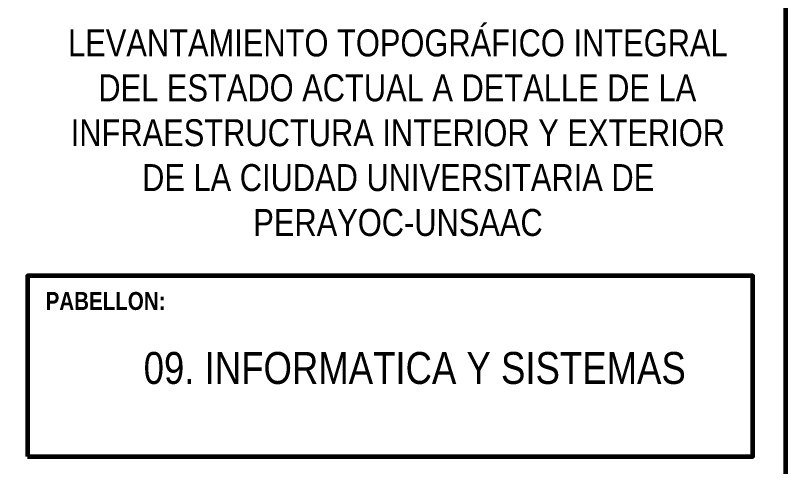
# Model space of a CAD drawing. Header units: inches. Extents: x 140 to 978, y -82 to 38.
# Drawn here: x 742.066 to 746.895, y -11.569 to -8.741 of the extents above; entities that cross this region are included whole.
import ezdxf

# ---------------------------------------------------------------- set-up
doc = ezdxf.new("R2010")
doc.units = ezdxf.units.IN
doc.header["$MEASUREMENT"] = 0
doc.layers.add('UNSAAC- ROTULO', color=7, linetype='Continuous', lineweight=60)
doc.layers.add('UNSAAC-TEXTOS ROTULO', color=7, linetype='Continuous', lineweight=15)
doc.styles.get("Standard").update_dxf_attribs({"font": 'arial.ttf'})

msp = doc.modelspace()

# ---------------------------------------------------------------- linework, layer by layer
at = {"layer": 'UNSAAC- ROTULO'}
for points in [[(673.395, 30.1513), (746.895, 30.1513), (746.895, -20.8487), (673.395, -20.8487)], [(742.142, -11.5057), (746.6903, -11.5057), (746.6903, -10.3726), (742.142, -10.3726)]]:
    msp.add_lwpolyline(points, close=True, dxfattribs=at)

# ---------------------------------------------------------------- texts
at = {"layer": 'UNSAAC-TEXTOS ROTULO', "insert": (742.3534, -8.8296), "char_height": 0.16875, "width": 4.200794, "attachment_point": 1}
msp.add_mtext('\\pi0.043224;{\\fArial Narrow|b0|i0|c0|p34;LEVANTAMIENTO TOPOGRÁFICO INTEGRAL \\P\\pi0.23292;DEL ESTADO ACTUAL A DETALLE DE LA \\P\\pi0.059857;INFRAESTRUCTURA INTERIOR Y EXTERIOR \\P\\pi0.50729;DE LA CIUDAD UNIVERSITARIA DE \\P\\pi1.2044;PERAYOC-UNSAAC}', dxfattribs=at)
at = {"layer": 'UNSAAC-TEXTOS ROTULO', "attachment_point": 1}
for s, width, insert, char_height in [('{\\fArial Narrow|b1|i0|c0|p34;PABELLON: }', 0.740049, (742.2557, -10.4749), 0.1125), ('{\\fArial Narrow|b0|i0|c0|p34;09. INFORMATICA Y SISTEMAS}', 3.67979, (742.8705, -10.851), 0.2)]:
    msp.add_mtext_dynamic_manual_height_columns(s, width=width, gutter_width=12.5, heights=[0], dxfattribs=dict(at, insert=insert, char_height=char_height))

doc.saveas('drawing.dxf')
